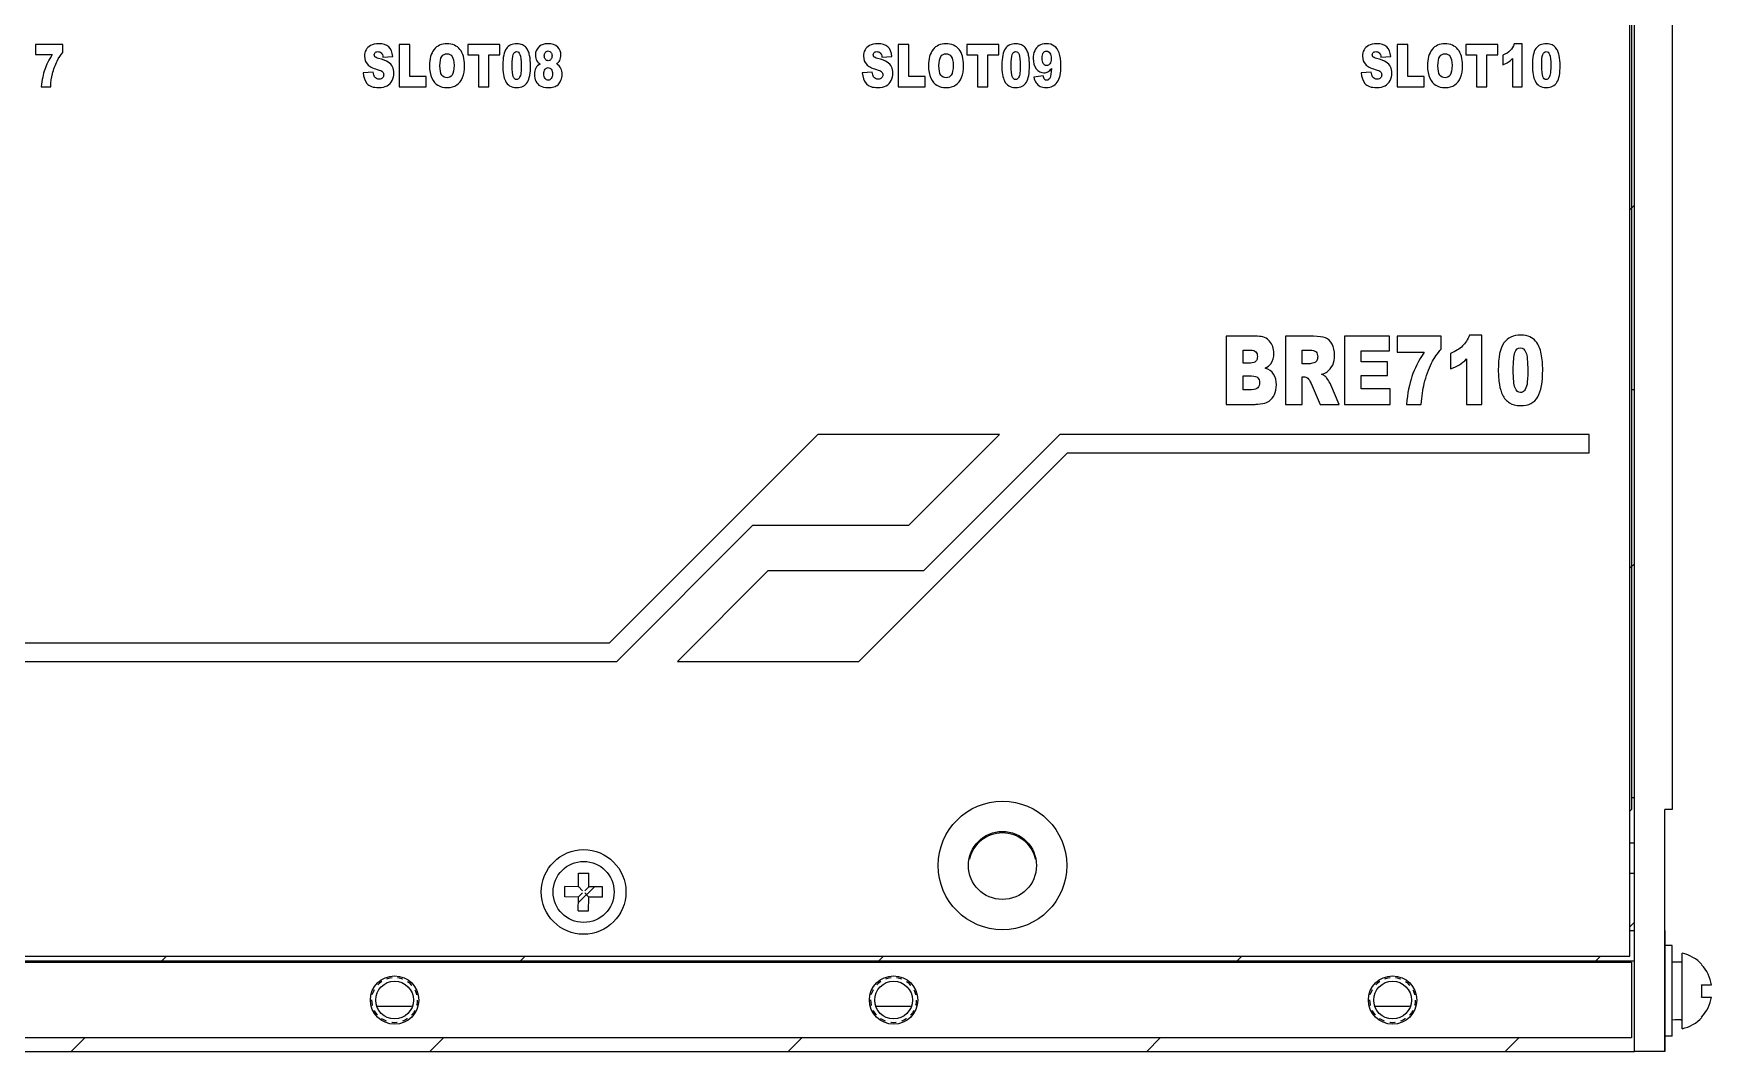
# Model space of a CAD drawing. Header units: inches. Extents: x 0 to 337, y 0 to 130.
# Drawn here: x 225.6 to 336.6, y 0 to 67.3 of the extents above; entities that cross this region are included whole.
import ezdxf

# ---------------------------------------------------------------- set-up
doc = ezdxf.new("R2010")
doc.units = ezdxf.units.IN
doc.header["$LTSCALE"] = 3.63
doc.header["$MEASUREMENT"] = 0
doc.linetypes.add('HIDDEN', pattern=[0.2, 0.1, -0.1])
for name, color, linetype in [('BRE716_PCB_ADXF_CONTINUOUS_LINE', 7, 'CONTINUOUS'), ('BREJ710_4_001_DXF_HIDDEN_LINE', 7, 'CONTINUOUS'), ('BREJ710_4_00DXF_CONTINUOUS_LINE', 7, 'CONTINUOUS'), ('BREJ710_4_01DXF_CONTINUOUS_LINE', 7, 'CONTINUOUS'), ('BSMJ712_4_00DXF_CONTINUOUS_LINE', 7, 'CONTINUOUS'), ('GB9074_8-M2_DXF_CONTINUOUS_LINE', 7, 'CONTINUOUS'), ('GBT819_2-M2_DXF_CONTINUOUS_LINE', 7, 'CONTINUOUS')]:
    doc.layers.add(name, color=color, linetype=linetype)

msp = doc.modelspace()

# ---------------------------------------------------------------- linework, layer by layer
at = {"layer": 'BRE716_PCB_ADXF_CONTINUOUS_LINE', "color": 7, "linetype": 'Continuous'}
for p, q in [((331.3, 114), (331.3, 16)), ((331.3, 16), (331.2, 15.9))]:
    msp.add_line(p, q, dxfattribs=at)
at = {"layer": 'BREJ710_4_001_DXF_HIDDEN_LINE', "color": 8, "linetype": 'HIDDEN'}
for centre in [(249.5, 3.4), (282.5, 3.4), (315.5, 3.4)]:
    msp.add_circle(centre, 1.5, dxfattribs=at)
at = {"layer": 'BREJ710_4_00DXF_CONTINUOUS_LINE', "color": 7, "linetype": 'Continuous'}
for p, q in [((331.2, 6.3), (331.2, 123.8)), ((331.5, 43.75), (331.3, 43.75)), ((331.3, 16.8), (331.5, 16.8)), ((288.03, 13.8), (288.12, 13.8)), ((291.28, 13.8), (291.37, 13.8)), ((331.2, 13.8), (331.5, 13.8)), ((331.2, 11.8), (331.5, 11.8)), ((331.2, 8), (331.5, 8)), ((2.5, 6), (331.5, 6)), ((2.8, 6.3), (331.2, 6.3)), ((248.49, 3), (250.51, 3)), ((281.49, 3), (283.51, 3)), ((314.49, 3), (316.51, 3)), ((2.5, 0), (331.5, 0))]:
    msp.add_line(p, q, dxfattribs=at)
at = {"layer": 'BREJ710_4_00DXF_CONTINUOUS_LINE', "color": 4, "linetype": 'Continuous'}
for p, q in [((227.57, 66.6), (225.76, 66.6)), ((225.76, 66.6), (225.76, 65.94)), ((227.57, 66.07), (227.57, 66.6)), ((250.5, 66.6), (249.8, 66.6)), ((249.8, 66.6), (249.8, 63.8)), ((250.5, 64.49), (250.5, 66.6)), ((256.45, 66.6), (254.34, 66.6)), ((254.34, 66.6), (254.34, 65.91)), ((256.45, 65.91), (256.45, 66.6)), ((283.5, 66.6), (282.81, 66.6)), ((282.81, 66.6), (282.81, 63.8)), ((283.5, 64.49), (283.5, 66.6)), ((289.45, 66.6), (287.34, 66.6)), ((287.34, 66.6), (287.34, 65.91)), ((289.45, 65.91), (289.45, 66.6)), ((316.5, 66.6), (315.8, 66.6)), ((315.8, 66.6), (315.8, 63.8)), ((316.5, 64.49), (316.5, 66.6)), ((322.45, 66.6), (320.34, 66.6)), ((320.34, 66.6), (320.34, 65.91)), ((322.45, 65.91), (322.45, 66.6)), ((324.07, 66.65), (323.55, 66.65)), ((324.07, 63.8), (324.07, 66.65)), ((225.76, 65.94), (226.86, 65.94)), ((248.73, 65.77), (249.38, 65.81)), ((254.34, 65.91), (255.05, 65.91)), ((255.05, 65.91), (255.05, 63.8)), ((255.74, 65.91), (256.45, 65.91)), ((255.74, 63.8), (255.74, 65.91)), ((281.73, 65.77), (282.39, 65.81)), ((287.34, 65.91), (288.05, 65.91)), ((288.05, 65.91), (288.05, 63.8)), ((288.74, 65.91), (289.45, 65.91)), ((288.74, 63.8), (288.74, 65.91)), ((314.73, 65.77), (315.38, 65.81)), ((320.34, 65.91), (321.05, 65.91)), ((321.05, 65.91), (321.05, 63.8)), ((321.74, 65.91), (322.45, 65.91)), ((321.74, 63.8), (321.74, 65.91)), ((322.78, 65.9), (322.78, 65.26)), ((323.44, 65.67), (323.44, 63.8)), ((248.08, 64.78), (247.42, 64.73)), ((251.58, 64.49), (250.5, 64.49)), ((251.58, 63.8), (251.58, 64.49)), ((281.09, 64.78), (280.43, 64.73)), ((284.58, 64.49), (283.5, 64.49)), ((284.58, 63.8), (284.58, 64.49)), ((292.39, 64.53), (291.77, 64.43)), ((314.08, 64.78), (313.42, 64.73)), ((317.58, 64.49), (316.5, 64.49)), ((317.58, 63.8), (317.58, 64.49)), ((226.13, 63.8), (226.76, 63.8)), ((249.8, 63.8), (251.58, 63.8)), ((255.05, 63.8), (255.74, 63.8)), ((282.81, 63.8), (284.58, 63.8)), ((288.05, 63.8), (288.74, 63.8)), ((315.8, 63.8), (317.58, 63.8)), ((321.05, 63.8), (321.74, 63.8)), ((323.44, 63.8), (324.07, 63.8)), ((306.57, 47.3), (304.49, 47.3)), ((304.49, 47.3), (304.49, 42.8)), ((310.27, 47.3), (308.42, 47.3)), ((308.42, 47.3), (308.42, 42.8)), ((315.29, 47.3), (312.31, 47.3)), ((312.31, 47.3), (312.31, 42.8)), ((315.29, 46.34), (315.29, 47.3)), ((318.72, 47.3), (315.8, 47.3)), ((315.8, 47.3), (315.8, 46.24)), ((318.72, 46.46), (318.72, 47.3)), ((321.4, 47.38), (320.58, 47.38)), ((321.4, 42.8), (321.4, 47.38)), ((305.61, 46.39), (306.1, 46.39)), ((305.61, 45.53), (305.61, 46.39)), ((306.1, 45.53), (305.61, 45.53)), ((309.53, 46.39), (310.02, 46.39)), ((309.53, 45.48), (309.53, 46.39)), ((313.43, 46.34), (315.29, 46.34)), ((313.43, 45.62), (313.43, 46.34)), ((315.16, 45.62), (313.43, 45.62)), ((315.16, 44.71), (315.16, 45.62)), ((315.8, 46.24), (317.58, 46.24)), ((319.34, 46.17), (319.34, 45.15)), ((320.39, 45.8), (320.39, 42.8)), ((305.61, 44.68), (306.18, 44.68)), ((305.61, 43.77), (305.61, 44.68)), ((310, 45.48), (309.53, 45.48)), ((309.53, 44.63), (309.63, 44.63)), ((309.53, 42.8), (309.53, 44.63)), ((313.43, 44.71), (315.16, 44.71)), ((313.43, 43.82), (313.43, 44.71)), ((306.18, 43.77), (305.61, 43.77)), ((310.11, 44.18), (310.7, 42.8)), ((311.96, 42.8), (311.42, 44.1)), ((315.35, 43.82), (313.43, 43.82)), ((315.35, 42.8), (315.35, 43.82)), ((304.49, 42.8), (306.41, 42.8)), ((308.42, 42.8), (309.53, 42.8)), ((310.7, 42.8), (311.96, 42.8)), ((312.31, 42.8), (315.35, 42.8)), ((316.41, 42.8), (317.4, 42.8)), ((320.39, 42.8), (321.4, 42.8)), ((277.5, 40.8), (263.7, 27)), ((289.5, 40.8), (277.5, 40.8)), ((283.5, 34.8), (289.5, 40.8)), ((284.5, 31.8), (293.5, 40.8)), ((328.5, 40.8), (293.5, 40.8)), ((328.5, 39.6), (328.5, 40.8)), ((280.2, 25.8), (294, 39.6)), ((294, 39.6), (328.5, 39.6)), ((264.2, 25.8), (273.2, 34.8)), ((273.2, 34.8), (283.5, 34.8)), ((268.2, 25.8), (274.2, 31.8)), ((274.2, 31.8), (284.5, 31.8)), ((263.7, 27), (122, 27)), ((122, 25.8), (264.2, 25.8)), ((268.2, 25.8), (280.2, 25.8))]:
    msp.add_line(p, q, dxfattribs=at)
at = {"layer": 'BREJ710_4_00DXF_CONTINUOUS_LINE', "color": 2, "linetype": 'Continuous'}
for p, q in [((331.2, 55.67), (331.5, 55.97)), ((331.2, 31.96), (331.5, 32.26)), ((261.65, 9.83), (262.71, 10.88)), ((331.2, 8.25), (331.5, 8.55)), ((234.02, 5.9), (234.42, 6.3)), ((257.73, 5.9), (258.13, 6.3)), ((281.43, 5.9), (281.83, 6.3)), ((305.14, 5.9), (305.54, 6.3)), ((328.85, 5.9), (329.25, 6.3)), ((228.12, 0), (229.02, 0.9)), ((251.83, 0), (252.73, 0.9)), ((275.53, 0), (276.43, 0.9)), ((299.24, 0), (300.14, 0.9)), ((322.95, 0), (323.85, 0.9))]:
    msp.add_line(p, q, dxfattribs=at)
at = {"layer": 'BREJ710_4_00DXF_CONTINUOUS_LINE', "color": 7, "linetype": 'Continuous'}
for centre, radius in [((289.7, 12.3), 4.25), ((289.7, 12.3), 2.25), ((262, 10.55), 2.8), ((249.5, 3.4), 1.25), ((282.5, 3.4), 1.25), ((315.5, 3.4), 1.25)]:
    msp.add_circle(centre, radius, dxfattribs=at)
at = {"layer": 'BREJ710_4_00DXF_CONTINUOUS_LINE', "color": 4, "linetype": 'Continuous'}
msp.add_arc((259.67, 65.14), 1.39, 270.0428, 284.9395, dxfattribs=at)
at = {"layer": 'BREJ710_4_00DXF_CONTINUOUS_LINE', "color": 7, "linetype": 'Continuous'}
for centre, radius, start, end in [((289.7, 12.2), 2.25, 13.2458, 166.7542), ((248.49, 4.62), 1.62, 263.6022, 269.9946), ((250.51, 4.62), 1.62, 270.0058, 276.3974), ((281.49, 4.62), 1.62, 263.6022, 269.9946), ((283.51, 4.62), 1.62, 270.0058, 276.3974), ((314.49, 4.62), 1.62, 263.6022, 269.9946), ((316.51, 4.62), 1.62, 270.0058, 276.3974)]:
    msp.add_arc(centre, radius, start, end, dxfattribs=at)
at = {"layer": 'BREJ710_4_00DXF_CONTINUOUS_LINE', "color": 4, "linetype": 'Continuous'}
for points in [[(248.46, 66.65), (248.23, 66.65), (248.04, 66.61), (247.91, 66.54)], [(249.11, 66.45), (248.96, 66.58), (248.75, 66.65), (248.46, 66.65)], [(252.96, 66.65), (252.6, 66.65), (252.31, 66.52), (252.11, 66.27)], [(253.82, 66.27), (253.62, 66.52), (253.33, 66.65), (252.96, 66.65)], [(257.59, 66.65), (257.27, 66.65), (257.04, 66.54), (256.89, 66.33)], [(257.96, 66.58), (257.86, 66.62), (257.74, 66.65), (257.59, 66.65)], [(259.62, 66.65), (259.4, 66.65), (259.22, 66.59), (259.08, 66.48)], [(260.29, 66.43), (260.14, 66.58), (259.92, 66.65), (259.62, 66.65)], [(281.46, 66.65), (281.23, 66.65), (281.05, 66.61), (280.91, 66.54)], [(282.12, 66.45), (281.97, 66.58), (281.75, 66.65), (281.46, 66.65)], [(285.96, 66.65), (285.6, 66.65), (285.32, 66.52), (285.11, 66.27)], [(286.83, 66.27), (286.62, 66.52), (286.34, 66.65), (285.96, 66.65)], [(290.59, 66.65), (290.28, 66.65), (290.04, 66.54), (289.89, 66.33)], [(290.96, 66.58), (290.86, 66.62), (290.74, 66.65), (290.59, 66.65)], [(292.59, 66.65), (292.4, 66.65), (292.25, 66.61), (292.12, 66.53)], [(293.13, 66.5), (292.99, 66.6), (292.81, 66.65), (292.59, 66.65)], [(314.46, 66.65), (314.23, 66.65), (314.04, 66.61), (313.91, 66.54)], [(315.11, 66.45), (314.96, 66.58), (314.75, 66.65), (314.46, 66.65)], [(318.96, 66.65), (318.6, 66.65), (318.31, 66.52), (318.11, 66.27)], [(319.82, 66.27), (319.62, 66.52), (319.33, 66.65), (318.96, 66.65)], [(323.55, 66.65), (323.49, 66.47), (323.39, 66.32), (323.28, 66.2)], [(325.68, 66.65), (325.36, 66.65), (325.13, 66.54), (324.97, 66.33)], [(326.05, 66.58), (325.95, 66.62), (325.83, 66.65), (325.68, 66.65)], [(226.86, 65.94), (226.64, 65.59), (226.47, 65.26), (226.36, 64.95)], [(226.87, 64.65), (226.95, 64.96), (227.05, 65.24), (227.18, 65.5)], [(227.18, 65.5), (227.28, 65.7), (227.42, 65.9), (227.57, 66.07)], [(247.61, 66.24), (247.54, 66.11), (247.51, 65.97), (247.51, 65.83)], [(247.51, 65.83), (247.51, 65.61), (247.57, 65.43), (247.7, 65.29)], [(247.91, 66.54), (247.77, 66.46), (247.67, 66.36), (247.61, 66.24)], [(248.15, 65.91), (248.15, 65.97), (248.17, 66.02), (248.21, 66.06)], [(248.2, 65.78), (248.17, 65.82), (248.15, 65.86), (248.15, 65.91)], [(248.43, 65.68), (248.31, 65.71), (248.23, 65.75), (248.2, 65.78)], [(248.21, 66.06), (248.25, 66.1), (248.31, 66.13), (248.39, 66.13)], [(248.39, 66.13), (248.49, 66.13), (248.57, 66.1), (248.62, 66.04)], [(249.08, 65.43), (248.95, 65.52), (248.73, 65.6), (248.43, 65.68)], [(248.62, 66.04), (248.68, 65.98), (248.71, 65.89), (248.73, 65.77)], [(249.38, 65.81), (249.35, 66.1), (249.26, 66.31), (249.11, 66.45)], [(252.11, 66.27), (251.91, 66.01), (251.81, 65.65), (251.81, 65.2)], [(252.5, 65.19), (252.5, 65.48), (252.54, 65.68), (252.62, 65.81)], [(252.62, 65.81), (252.71, 65.93), (252.82, 65.99), (252.96, 65.99)], [(252.96, 65.99), (253.11, 65.99), (253.22, 65.93), (253.31, 65.81)], [(253.31, 65.81), (253.39, 65.69), (253.43, 65.5), (253.43, 65.23)], [(254.13, 65.22), (254.13, 65.67), (254.03, 66.02), (253.82, 66.27)], [(256.89, 66.33), (256.73, 66.11), (256.66, 65.74), (256.66, 65.21)], [(257.28, 65.21), (257.28, 65.56), (257.3, 65.8), (257.34, 65.93)], [(257.34, 65.93), (257.39, 66.06), (257.46, 66.13), (257.57, 66.13)], [(257.57, 66.13), (257.67, 66.13), (257.74, 66.07), (257.79, 65.94)], [(257.79, 65.94), (257.84, 65.81), (257.87, 65.56), (257.87, 65.19)], [(258.2, 66.4), (258.14, 66.47), (258.06, 66.53), (257.96, 66.58)], [(258.34, 66.16), (258.31, 66.24), (258.26, 66.32), (258.2, 66.4)], [(258.43, 65.87), (258.4, 65.98), (258.38, 66.08), (258.34, 66.16)], [(258.49, 65.22), (258.49, 65.45), (258.47, 65.66), (258.43, 65.87)], [(259.08, 66.48), (258.9, 66.33), (258.81, 66.13), (258.81, 65.9)], [(258.81, 65.9), (258.81, 65.76), (258.84, 65.63), (258.91, 65.52)], [(258.91, 65.52), (258.95, 65.44), (259.02, 65.37), (259.12, 65.31)], [(259.4, 65.86), (259.4, 65.95), (259.42, 66.03), (259.47, 66.08)], [(259.47, 65.62), (259.42, 65.68), (259.4, 65.76), (259.4, 65.86)], [(259.47, 66.08), (259.52, 66.14), (259.58, 66.17), (259.65, 66.17)], [(259.66, 65.53), (259.58, 65.53), (259.52, 65.56), (259.47, 65.62)], [(259.65, 66.17), (259.73, 66.17), (259.79, 66.14), (259.84, 66.08)], [(259.84, 65.62), (259.79, 65.56), (259.74, 65.53), (259.66, 65.53)], [(259.84, 66.08), (259.88, 66.02), (259.91, 65.94), (259.91, 65.85)], [(259.91, 65.85), (259.91, 65.75), (259.89, 65.68), (259.84, 65.62)], [(260.22, 65.31), (260.31, 65.38), (260.37, 65.46), (260.42, 65.54)], [(260.5, 65.9), (260.5, 66.11), (260.43, 66.29), (260.29, 66.43)], [(260.42, 65.54), (260.47, 65.65), (260.5, 65.77), (260.5, 65.9)], [(280.61, 66.24), (280.54, 66.11), (280.51, 65.97), (280.51, 65.83)], [(280.51, 65.83), (280.51, 65.61), (280.57, 65.43), (280.71, 65.29)], [(280.91, 66.54), (280.78, 66.46), (280.68, 66.36), (280.61, 66.24)], [(281.15, 65.91), (281.15, 65.97), (281.17, 66.02), (281.21, 66.06)], [(281.2, 65.78), (281.17, 65.82), (281.15, 65.86), (281.15, 65.91)], [(281.43, 65.68), (281.31, 65.71), (281.23, 65.75), (281.2, 65.78)], [(281.21, 66.06), (281.25, 66.1), (281.31, 66.13), (281.39, 66.13)], [(281.39, 66.13), (281.49, 66.13), (281.57, 66.1), (281.62, 66.04)], [(282.08, 65.43), (281.95, 65.52), (281.74, 65.6), (281.43, 65.68)], [(281.62, 66.04), (281.68, 65.98), (281.71, 65.89), (281.73, 65.77)], [(282.39, 65.81), (282.36, 66.1), (282.27, 66.31), (282.12, 66.45)], [(285.11, 66.27), (284.91, 66.01), (284.81, 65.65), (284.81, 65.2)], [(285.5, 65.19), (285.5, 65.48), (285.54, 65.68), (285.63, 65.81)], [(285.63, 65.81), (285.71, 65.93), (285.82, 65.99), (285.96, 65.99)], [(285.96, 65.99), (286.11, 65.99), (286.22, 65.93), (286.31, 65.81)], [(286.31, 65.81), (286.39, 65.69), (286.44, 65.5), (286.44, 65.23)], [(287.13, 65.22), (287.13, 65.67), (287.03, 66.02), (286.83, 66.27)], [(289.89, 66.33), (289.74, 66.11), (289.66, 65.74), (289.66, 65.21)], [(290.28, 65.21), (290.28, 65.56), (290.3, 65.8), (290.35, 65.93)], [(290.35, 65.93), (290.39, 66.06), (290.47, 66.13), (290.57, 66.13)], [(290.57, 66.13), (290.67, 66.13), (290.75, 66.07), (290.8, 65.94)], [(290.8, 65.94), (290.85, 65.81), (290.87, 65.56), (290.87, 65.19)], [(291.2, 66.4), (291.14, 66.47), (291.06, 66.53), (290.96, 66.58)], [(291.34, 66.16), (291.31, 66.24), (291.26, 66.32), (291.2, 66.4)], [(291.43, 65.87), (291.41, 65.98), (291.38, 66.08), (291.34, 66.16)], [(291.49, 65.22), (291.49, 65.45), (291.47, 65.66), (291.43, 65.87)], [(291.83, 66.18), (291.76, 66.03), (291.73, 65.86), (291.73, 65.68)], [(291.73, 65.68), (291.73, 65.4), (291.8, 65.18), (291.93, 65)], [(292.12, 66.53), (292, 66.45), (291.9, 66.34), (291.83, 66.18)], [(292.32, 65.7), (292.32, 65.85), (292.34, 65.97), (292.4, 66.05)], [(292.4, 65.34), (292.35, 65.42), (292.32, 65.54), (292.32, 65.7)], [(292.4, 66.05), (292.45, 66.12), (292.52, 66.16), (292.61, 66.16)], [(292.61, 66.16), (292.69, 66.16), (292.77, 66.12), (292.83, 66.03)], [(292.83, 66.03), (292.89, 65.95), (292.92, 65.83), (292.92, 65.68)], [(292.92, 65.68), (292.92, 65.53), (292.89, 65.41), (292.83, 65.33)], [(293.45, 66.04), (293.37, 66.25), (293.26, 66.41), (293.13, 66.5)], [(293.57, 65.22), (293.57, 65.56), (293.53, 65.83), (293.45, 66.04)], [(313.61, 66.24), (313.54, 66.11), (313.51, 65.97), (313.51, 65.83)], [(313.51, 65.83), (313.51, 65.61), (313.57, 65.43), (313.7, 65.29)], [(313.91, 66.54), (313.77, 66.46), (313.67, 66.36), (313.61, 66.24)], [(314.15, 65.91), (314.15, 65.97), (314.17, 66.02), (314.21, 66.06)], [(314.2, 65.78), (314.17, 65.82), (314.15, 65.86), (314.15, 65.91)], [(314.43, 65.68), (314.31, 65.71), (314.23, 65.75), (314.2, 65.78)], [(314.21, 66.06), (314.25, 66.1), (314.31, 66.13), (314.39, 66.13)], [(314.39, 66.13), (314.49, 66.13), (314.57, 66.1), (314.62, 66.04)], [(315.08, 65.43), (314.95, 65.52), (314.73, 65.6), (314.43, 65.68)], [(314.62, 66.04), (314.68, 65.98), (314.71, 65.89), (314.73, 65.77)], [(315.38, 65.81), (315.35, 66.1), (315.26, 66.31), (315.11, 66.45)], [(318.11, 66.27), (317.91, 66.01), (317.81, 65.65), (317.81, 65.2)], [(318.5, 65.19), (318.5, 65.48), (318.54, 65.68), (318.62, 65.81)], [(318.62, 65.81), (318.71, 65.93), (318.82, 65.99), (318.96, 65.99)], [(318.96, 65.99), (319.11, 65.99), (319.22, 65.93), (319.31, 65.81)], [(319.31, 65.81), (319.39, 65.69), (319.43, 65.5), (319.43, 65.23)], [(320.13, 65.22), (320.13, 65.67), (320.03, 66.02), (319.82, 66.27)], [(323.28, 66.2), (323.16, 66.08), (323, 65.98), (322.78, 65.9)], [(323.14, 65.43), (323.24, 65.49), (323.34, 65.57), (323.44, 65.67)], [(324.97, 66.33), (324.82, 66.11), (324.75, 65.74), (324.75, 65.21)], [(325.36, 65.21), (325.36, 65.56), (325.39, 65.8), (325.43, 65.93)], [(325.43, 65.93), (325.48, 66.06), (325.55, 66.13), (325.65, 66.13)], [(325.65, 66.13), (325.76, 66.13), (325.83, 66.07), (325.88, 65.94)], [(325.88, 65.94), (325.93, 65.81), (325.96, 65.56), (325.96, 65.19)], [(326.28, 66.4), (326.22, 66.47), (326.14, 66.53), (326.05, 66.58)], [(326.43, 66.16), (326.39, 66.24), (326.34, 66.32), (326.28, 66.4)], [(326.51, 65.87), (326.49, 65.98), (326.46, 66.08), (326.43, 66.16)], [(326.58, 65.22), (326.58, 65.45), (326.55, 65.66), (326.51, 65.87)], [(226.36, 64.95), (226.26, 64.64), (226.18, 64.26), (226.13, 63.8)], [(226.76, 63.8), (226.77, 64.13), (226.81, 64.41), (226.87, 64.65)], [(247.42, 64.73), (247.44, 64.44), (247.53, 64.21), (247.67, 64.03)], [(247.7, 65.29), (247.83, 65.15), (248.05, 65.03), (248.35, 64.95)], [(248.17, 64.47), (248.13, 64.54), (248.1, 64.64), (248.08, 64.78)], [(248.48, 64.3), (248.34, 64.3), (248.24, 64.36), (248.17, 64.47)], [(248.35, 64.95), (248.54, 64.9), (248.66, 64.84), (248.71, 64.79)], [(248.7, 64.39), (248.65, 64.33), (248.57, 64.3), (248.48, 64.3)], [(248.78, 64.59), (248.78, 64.51), (248.76, 64.45), (248.7, 64.39)], [(248.71, 64.79), (248.76, 64.73), (248.78, 64.66), (248.78, 64.59)], [(249.37, 65.13), (249.31, 65.25), (249.21, 65.35), (249.08, 65.43)], [(249.34, 64.21), (249.42, 64.37), (249.46, 64.53), (249.46, 64.71)], [(249.46, 64.71), (249.46, 64.86), (249.43, 65), (249.37, 65.13)], [(251.81, 65.2), (251.81, 64.87), (251.86, 64.6), (251.96, 64.38)], [(251.96, 64.38), (252.06, 64.16), (252.2, 64), (252.36, 63.9)], [(252.62, 64.58), (252.54, 64.71), (252.5, 64.91), (252.5, 65.19)], [(252.97, 64.4), (252.82, 64.4), (252.71, 64.46), (252.62, 64.58)], [(253.31, 64.58), (253.23, 64.46), (253.11, 64.4), (252.97, 64.4)], [(253.43, 65.23), (253.43, 64.92), (253.39, 64.7), (253.31, 64.58)], [(253.61, 63.93), (253.78, 64.04), (253.9, 64.2), (253.99, 64.42)], [(253.99, 64.42), (254.08, 64.63), (254.13, 64.89), (254.13, 65.22)], [(256.66, 65.21), (256.66, 64.99), (256.67, 64.8), (256.7, 64.62)], [(256.7, 64.62), (256.73, 64.44), (256.77, 64.3), (256.83, 64.19)], [(257.35, 64.48), (257.3, 64.61), (257.28, 64.85), (257.28, 65.21)], [(257.57, 64.28), (257.47, 64.28), (257.4, 64.35), (257.35, 64.48)], [(257.73, 64.37), (257.69, 64.31), (257.63, 64.28), (257.57, 64.28)], [(257.84, 64.63), (257.81, 64.51), (257.78, 64.42), (257.73, 64.37)], [(257.87, 65.19), (257.87, 64.93), (257.86, 64.75), (257.84, 64.63)], [(258.28, 64.11), (258.42, 64.34), (258.49, 64.71), (258.49, 65.22)], [(258.84, 65.04), (258.78, 64.92), (258.75, 64.79), (258.75, 64.62)], [(258.75, 64.62), (258.75, 64.46), (258.78, 64.3), (258.84, 64.17)], [(259.12, 65.31), (258.99, 65.24), (258.9, 65.15), (258.84, 65.04)], [(259.37, 64.65), (259.37, 64.78), (259.39, 64.88), (259.45, 64.96)], [(259.46, 64.35), (259.39, 64.42), (259.37, 64.53), (259.37, 64.65)], [(259.45, 64.96), (259.51, 65.04), (259.58, 65.07), (259.65, 65.07)], [(259.65, 65.07), (259.73, 65.07), (259.8, 65.03), (259.86, 64.96)], [(259.86, 64.96), (259.92, 64.88), (259.95, 64.77), (259.95, 64.65)], [(259.95, 64.65), (259.95, 64.53), (259.92, 64.43), (259.86, 64.35)], [(260.49, 65.02), (260.43, 65.14), (260.34, 65.23), (260.22, 65.31)], [(260.58, 64.62), (260.58, 64.76), (260.55, 64.9), (260.49, 65.02)], [(260.5, 64.23), (260.55, 64.35), (260.58, 64.48), (260.58, 64.62)], [(280.43, 64.73), (280.45, 64.44), (280.53, 64.21), (280.68, 64.03)], [(280.71, 65.29), (280.83, 65.15), (281.05, 65.03), (281.36, 64.95)], [(281.17, 64.47), (281.13, 64.54), (281.1, 64.64), (281.09, 64.78)], [(281.48, 64.3), (281.34, 64.3), (281.24, 64.36), (281.17, 64.47)], [(281.36, 64.95), (281.54, 64.9), (281.66, 64.84), (281.71, 64.79)], [(281.71, 64.39), (281.65, 64.33), (281.58, 64.3), (281.48, 64.3)], [(281.71, 64.79), (281.76, 64.73), (281.79, 64.66), (281.79, 64.59)], [(281.79, 64.59), (281.79, 64.51), (281.76, 64.45), (281.71, 64.39)], [(282.37, 65.13), (282.31, 65.25), (282.21, 65.35), (282.08, 65.43)], [(282.34, 64.21), (282.42, 64.37), (282.46, 64.53), (282.46, 64.71)], [(282.46, 64.71), (282.46, 64.86), (282.43, 65), (282.37, 65.13)], [(284.81, 65.2), (284.81, 64.87), (284.86, 64.6), (284.96, 64.38)], [(284.96, 64.38), (285.06, 64.16), (285.2, 64), (285.36, 63.9)], [(285.62, 64.58), (285.54, 64.71), (285.5, 64.91), (285.5, 65.19)], [(285.97, 64.4), (285.82, 64.4), (285.71, 64.46), (285.62, 64.58)], [(286.31, 64.58), (286.23, 64.46), (286.12, 64.4), (285.97, 64.4)], [(286.44, 65.23), (286.44, 64.92), (286.39, 64.7), (286.31, 64.58)], [(286.61, 63.93), (286.78, 64.04), (286.91, 64.2), (287, 64.42)], [(287, 64.42), (287.08, 64.63), (287.13, 64.89), (287.13, 65.22)], [(289.66, 65.21), (289.66, 64.99), (289.67, 64.8), (289.7, 64.62)], [(289.7, 64.62), (289.74, 64.44), (289.78, 64.3), (289.83, 64.19)], [(290.35, 64.48), (290.3, 64.61), (290.28, 64.85), (290.28, 65.21)], [(290.57, 64.28), (290.48, 64.28), (290.4, 64.35), (290.35, 64.48)], [(290.74, 64.37), (290.69, 64.31), (290.64, 64.28), (290.57, 64.28)], [(290.84, 64.63), (290.82, 64.51), (290.78, 64.42), (290.74, 64.37)], [(290.87, 65.19), (290.87, 64.93), (290.86, 64.75), (290.84, 64.63)], [(291.28, 64.11), (291.42, 64.34), (291.49, 64.71), (291.49, 65.22)], [(291.77, 64.43), (291.81, 64.28), (291.86, 64.16), (291.93, 64.06)], [(291.93, 65), (292.07, 64.82), (292.24, 64.73), (292.44, 64.73)], [(292.48, 64.3), (292.44, 64.34), (292.41, 64.42), (292.39, 64.53)], [(292.62, 65.21), (292.53, 65.21), (292.46, 65.25), (292.4, 65.34)], [(292.44, 64.73), (292.54, 64.73), (292.64, 64.75), (292.71, 64.8)], [(292.83, 65.33), (292.78, 65.25), (292.7, 65.21), (292.62, 65.21)], [(292.85, 64.42), (292.8, 64.29), (292.72, 64.23), (292.62, 64.23)], [(292.71, 64.8), (292.79, 64.84), (292.87, 64.91), (292.94, 65.01)], [(292.94, 65.01), (292.92, 64.71), (292.89, 64.51), (292.85, 64.42)], [(293.32, 64.1), (293.49, 64.34), (293.57, 64.71), (293.57, 65.22)], [(313.42, 64.73), (313.44, 64.44), (313.53, 64.21), (313.67, 64.03)], [(313.7, 65.29), (313.83, 65.15), (314.05, 65.03), (314.35, 64.95)], [(314.17, 64.47), (314.13, 64.54), (314.1, 64.64), (314.08, 64.78)], [(314.48, 64.3), (314.34, 64.3), (314.24, 64.36), (314.17, 64.47)], [(314.35, 64.95), (314.54, 64.9), (314.66, 64.84), (314.71, 64.79)], [(314.7, 64.39), (314.65, 64.33), (314.57, 64.3), (314.48, 64.3)], [(314.78, 64.59), (314.78, 64.51), (314.76, 64.45), (314.7, 64.39)], [(314.71, 64.79), (314.76, 64.73), (314.78, 64.66), (314.78, 64.59)], [(315.37, 65.13), (315.31, 65.25), (315.21, 65.35), (315.08, 65.43)], [(315.34, 64.21), (315.42, 64.37), (315.46, 64.53), (315.46, 64.71)], [(315.46, 64.71), (315.46, 64.86), (315.43, 65), (315.37, 65.13)], [(317.81, 65.2), (317.81, 64.87), (317.86, 64.6), (317.96, 64.38)], [(317.96, 64.38), (318.06, 64.16), (318.2, 64), (318.36, 63.9)], [(318.62, 64.58), (318.54, 64.71), (318.5, 64.91), (318.5, 65.19)], [(318.97, 64.4), (318.82, 64.4), (318.71, 64.46), (318.62, 64.58)], [(319.31, 64.58), (319.23, 64.46), (319.11, 64.4), (318.97, 64.4)], [(319.43, 65.23), (319.43, 64.92), (319.39, 64.7), (319.31, 64.58)], [(319.61, 63.93), (319.78, 64.04), (319.9, 64.2), (319.99, 64.42)], [(319.99, 64.42), (320.08, 64.63), (320.13, 64.89), (320.13, 65.22)], [(322.78, 65.26), (322.93, 65.31), (323.05, 65.37), (323.14, 65.43)], [(324.75, 65.21), (324.75, 64.99), (324.76, 64.8), (324.79, 64.62)], [(324.79, 64.62), (324.82, 64.44), (324.86, 64.3), (324.92, 64.19)], [(325.44, 64.48), (325.39, 64.61), (325.36, 64.85), (325.36, 65.21)], [(325.66, 64.28), (325.56, 64.28), (325.49, 64.35), (325.44, 64.48)], [(325.82, 64.37), (325.77, 64.31), (325.72, 64.28), (325.66, 64.28)], [(325.92, 64.63), (325.9, 64.51), (325.87, 64.42), (325.82, 64.37)], [(325.96, 65.19), (325.96, 64.93), (325.94, 64.75), (325.92, 64.63)], [(326.37, 64.11), (326.51, 64.34), (326.58, 64.71), (326.58, 65.22)], [(247.67, 64.03), (247.82, 63.84), (248.08, 63.75), (248.46, 63.75)], [(248.46, 63.75), (248.68, 63.75), (248.86, 63.79), (249, 63.87)], [(249, 63.87), (249.15, 63.95), (249.26, 64.06), (249.34, 64.21)], [(252.36, 63.9), (252.53, 63.8), (252.74, 63.75), (252.99, 63.75)], [(252.99, 63.75), (253.24, 63.75), (253.44, 63.81), (253.61, 63.93)], [(256.83, 64.19), (256.9, 64.05), (257, 63.94), (257.11, 63.86)], [(257.11, 63.86), (257.23, 63.79), (257.38, 63.75), (257.57, 63.75)], [(257.57, 63.75), (257.91, 63.75), (258.14, 63.87), (258.28, 64.11)], [(258.84, 64.17), (258.91, 64.03), (259, 63.93), (259.13, 63.86)], [(259.13, 63.86), (259.25, 63.79), (259.43, 63.75), (259.67, 63.75)], [(259.66, 64.23), (259.58, 64.23), (259.52, 64.27), (259.46, 64.35)], [(259.86, 64.35), (259.8, 64.27), (259.74, 64.23), (259.66, 64.23)], [(260.03, 63.8), (260.14, 63.83), (260.23, 63.88), (260.31, 63.94)], [(260.31, 63.94), (260.38, 64.01), (260.45, 64.1), (260.5, 64.23)], [(280.68, 64.03), (280.82, 63.84), (281.09, 63.75), (281.47, 63.75)], [(281.47, 63.75), (281.68, 63.75), (281.86, 63.79), (282.01, 63.87)], [(282.01, 63.87), (282.15, 63.95), (282.26, 64.06), (282.34, 64.21)], [(285.36, 63.9), (285.53, 63.8), (285.74, 63.75), (285.99, 63.75)], [(285.99, 63.75), (286.24, 63.75), (286.45, 63.81), (286.61, 63.93)], [(289.83, 64.19), (289.9, 64.05), (290, 63.94), (290.12, 63.86)], [(290.12, 63.86), (290.23, 63.79), (290.38, 63.75), (290.57, 63.75)], [(290.57, 63.75), (290.91, 63.75), (291.15, 63.87), (291.28, 64.11)], [(291.93, 64.06), (292, 63.96), (292.09, 63.88), (292.19, 63.83)], [(292.19, 63.83), (292.29, 63.78), (292.43, 63.75), (292.61, 63.75)], [(292.62, 64.23), (292.56, 64.23), (292.51, 64.25), (292.48, 64.3)], [(292.61, 63.75), (292.91, 63.75), (293.15, 63.87), (293.32, 64.1)], [(313.67, 64.03), (313.82, 63.84), (314.08, 63.75), (314.46, 63.75)], [(314.46, 63.75), (314.68, 63.75), (314.86, 63.79), (315, 63.87)], [(315, 63.87), (315.15, 63.95), (315.26, 64.06), (315.34, 64.21)], [(318.36, 63.9), (318.53, 63.8), (318.74, 63.75), (318.99, 63.75)], [(318.99, 63.75), (319.24, 63.75), (319.44, 63.81), (319.61, 63.93)], [(324.92, 64.19), (324.99, 64.05), (325.09, 63.94), (325.2, 63.86)], [(325.2, 63.86), (325.32, 63.79), (325.47, 63.75), (325.66, 63.75)], [(325.66, 63.75), (325.99, 63.75), (326.23, 63.87), (326.37, 64.11)], [(307.37, 46.98), (307.19, 47.19), (306.92, 47.3), (306.57, 47.3)], [(307.65, 46.18), (307.65, 46.5), (307.56, 46.76), (307.37, 46.98)], [(311.06, 47.19), (310.88, 47.26), (310.61, 47.3), (310.27, 47.3)], [(311.5, 46.78), (311.38, 46.98), (311.24, 47.12), (311.06, 47.19)], [(311.66, 46.05), (311.66, 46.34), (311.61, 46.58), (311.5, 46.78)], [(320.13, 46.66), (319.95, 46.47), (319.68, 46.31), (319.34, 46.17)], [(320.58, 47.38), (320.47, 47.09), (320.32, 46.85), (320.13, 46.66)], [(322.86, 46.86), (322.61, 46.52), (322.49, 45.92), (322.49, 45.07)], [(323.99, 47.38), (323.48, 47.38), (323.11, 47.2), (322.86, 46.86)], [(324.58, 47.26), (324.43, 47.34), (324.23, 47.38), (323.99, 47.38)], [(324.96, 46.97), (324.87, 47.09), (324.74, 47.19), (324.58, 47.26)], [(325.2, 46.59), (325.14, 46.73), (325.06, 46.85), (324.96, 46.97)], [(306.1, 46.39), (306.27, 46.39), (306.39, 46.35), (306.46, 46.28)], [(306.46, 45.65), (306.39, 45.57), (306.27, 45.53), (306.1, 45.53)], [(306.46, 46.28), (306.53, 46.2), (306.56, 46.1), (306.56, 45.97)], [(306.56, 45.97), (306.56, 45.83), (306.53, 45.72), (306.46, 45.65)], [(307.45, 45.49), (307.59, 45.69), (307.65, 45.91), (307.65, 46.18)], [(310.3, 45.54), (310.15, 45.5), (310.05, 45.48), (310, 45.48)], [(310.02, 46.39), (310.22, 46.39), (310.36, 46.35), (310.44, 46.27)], [(310.48, 45.68), (310.43, 45.6), (310.37, 45.56), (310.3, 45.54)], [(310.44, 46.27), (310.51, 46.19), (310.55, 46.08), (310.55, 45.94)], [(310.55, 45.94), (310.55, 45.84), (310.52, 45.75), (310.48, 45.68)], [(311.54, 45.4), (311.62, 45.58), (311.66, 45.8), (311.66, 46.05)], [(317.58, 46.24), (317.21, 45.68), (316.94, 45.15), (316.78, 44.65)], [(317.59, 44.17), (317.71, 44.67), (317.88, 45.12), (318.08, 45.53)], [(318.08, 45.53), (318.25, 45.86), (318.46, 46.17), (318.72, 46.46)], [(319.92, 45.42), (320.07, 45.52), (320.23, 45.64), (320.39, 45.8)], [(323.48, 45.07), (323.48, 45.63), (323.52, 46.02), (323.59, 46.23)], [(323.59, 46.23), (323.67, 46.44), (323.79, 46.54), (323.95, 46.54)], [(323.95, 46.54), (324.11, 46.54), (324.24, 46.44), (324.32, 46.23)], [(324.32, 46.23), (324.4, 46.03), (324.44, 45.63), (324.44, 45.03)], [(325.33, 46.13), (325.3, 46.31), (325.25, 46.46), (325.2, 46.59)], [(325.43, 45.08), (325.43, 45.45), (325.4, 45.8), (325.33, 46.13)], [(306.18, 44.68), (306.37, 44.68), (306.51, 44.64), (306.59, 44.56)], [(306.59, 44.56), (306.66, 44.48), (306.7, 44.37), (306.7, 44.24)], [(307.07, 45.19), (307.23, 45.27), (307.36, 45.37), (307.45, 45.49)], [(307.63, 44.79), (307.51, 44.98), (307.32, 45.11), (307.07, 45.19)], [(307.82, 44.08), (307.82, 44.37), (307.76, 44.6), (307.63, 44.79)], [(309.63, 44.63), (309.73, 44.63), (309.82, 44.59), (309.9, 44.52)], [(309.9, 44.52), (309.96, 44.47), (310.03, 44.35), (310.11, 44.18)], [(310.79, 44.79), (310.96, 44.83), (311.09, 44.89), (311.18, 44.96)], [(311.08, 44.62), (311.02, 44.67), (310.93, 44.73), (310.79, 44.79)], [(311.26, 44.38), (311.18, 44.5), (311.12, 44.58), (311.08, 44.62)], [(311.18, 44.96), (311.33, 45.07), (311.45, 45.22), (311.54, 45.4)], [(316.78, 44.65), (316.61, 44.15), (316.49, 43.53), (316.41, 42.8)], [(319.34, 45.15), (319.57, 45.23), (319.76, 45.32), (319.92, 45.42)], [(322.49, 45.07), (322.49, 44.72), (322.51, 44.4), (322.56, 44.11)], [(323.6, 43.89), (323.52, 44.1), (323.48, 44.49), (323.48, 45.07)], [(324.44, 45.03), (324.44, 44.62), (324.42, 44.32), (324.39, 44.13)], [(325.1, 43.29), (325.32, 43.67), (325.43, 44.27), (325.43, 45.08)], [(306.59, 43.89), (306.51, 43.81), (306.37, 43.77), (306.18, 43.77)], [(306.7, 44.24), (306.7, 44.09), (306.66, 43.98), (306.59, 43.89)], [(307.33, 43.01), (307.48, 43.12), (307.6, 43.26), (307.69, 43.45)], [(307.69, 43.45), (307.77, 43.63), (307.82, 43.85), (307.82, 44.08)], [(311.42, 44.1), (311.39, 44.17), (311.34, 44.26), (311.26, 44.38)], [(317.4, 42.8), (317.44, 43.33), (317.5, 43.79), (317.59, 44.17)], [(322.56, 44.11), (322.61, 43.83), (322.68, 43.6), (322.76, 43.43)], [(322.76, 43.43), (322.88, 43.2), (323.04, 43.02), (323.23, 42.9)], [(323.96, 43.58), (323.8, 43.58), (323.69, 43.68), (323.6, 43.89)], [(324.22, 43.71), (324.15, 43.62), (324.06, 43.58), (323.96, 43.58)], [(323.96, 42.72), (324.5, 42.72), (324.88, 42.91), (325.1, 43.29)], [(324.39, 44.13), (324.35, 43.94), (324.29, 43.8), (324.22, 43.71)], [(306.41, 42.8), (306.49, 42.8), (306.66, 42.82), (306.91, 42.86)], [(306.91, 42.86), (307.1, 42.89), (307.24, 42.94), (307.33, 43.01)], [(323.23, 42.9), (323.41, 42.78), (323.66, 42.72), (323.96, 42.72)]]:
    msp.add_open_spline(points, degree=3, dxfattribs=at)
at = {"layer": 'BREJ710_4_01DXF_CONTINUOUS_LINE', "color": 7, "linetype": 'Continuous'}
for p, q in [((2.7, 5.9), (331.3, 5.9)), ((331.3, 5.9), (331.3, 0.9)), ((331.3, 0.9), (2.7, 0.9))]:
    msp.add_line(p, q, dxfattribs=at)
for centre in [(249.5, 3.4), (282.5, 3.4), (315.5, 3.4)]:
    msp.add_circle(centre, 1.6, dxfattribs=at)
at = {"layer": 'BSMJ712_4_00DXF_CONTINUOUS_LINE', "color": 7, "linetype": 'Continuous'}
for p, q in [((331.5, 0), (331.5, 130)), ((331.5, 0), (331.5, 130)), ((334, 130), (334, 16)), ((334, 16), (333.5, 16)), ((333.5, 0), (333.5, 16)), ((333.5, 8), (333.5, 0)), ((333.5, 0), (331.5, 0))]:
    msp.add_line(p, q, dxfattribs=at)
at = {"layer": 'GB9074_8-M2_DXF_CONTINUOUS_LINE', "color": 7, "linetype": 'Continuous'}
for p, q in [((334, 7), (333.5, 7)), ((334, 1), (334, 7)), ((334.65, 5.9), (334, 5.9)), ((334.65, 1.5), (334.65, 6.5)), ((335.96, 5.75), (335.94, 5.73)), ((335.94, 4.4), (336.59, 4.4)), ((335.94, 3.6), (336.59, 3.6)), ((335.94, 2.27), (335.96, 2.25)), ((334, 1), (333.5, 1))]:
    msp.add_line(p, q, dxfattribs=at)
for radius, start, end in [(2.56, 43.0728, 77.3196), (2.53, 9.0928, 43.0728), (2.53, 316.9272, 350.9072), (2.56, 282.6804, 316.9272)]:
    msp.add_arc((334.09, 4), radius, start, end, dxfattribs=at)
for centre, start_param, end_param in [((334, 4), 4.712389, 4.886958), ((334.65, 4), -1.657749, -1.570796)]:
    msp.add_ellipse(centre, major_axis=(3.74, 0), ratio=0.507692, start_param=start_param, end_param=end_param, dxfattribs=at)
for points, knots in [([(335.96, 4), (335.96, 4.1), (335.95, 4.23), (335.94, 4.37), (335.94, 4.4)], [0, 0, 0, 0, 0.750597, 1, 1, 1, 1]), ([(335.94, 3.6), (335.94, 3.63), (335.95, 3.77), (335.96, 3.9), (335.96, 4)], [0, 0, 0, 0, 0.249403, 1, 1, 1, 1])]:
    msp.add_open_spline(points, degree=3, knots=knots, dxfattribs=at)
at = {"layer": 'GBT819_2-M2_DXF_CONTINUOUS_LINE', "color": 7, "linetype": 'Continuous'}
for p, q in [((261.66, 10.92), (261.67, 11.8)), ((261.67, 11.8), (262.35, 11.8)), ((262.34, 10.91), (262.35, 11.8)), ((261.64, 10.89), (260.75, 10.9)), ((260.75, 10.22), (260.75, 10.9)), ((261.63, 10.21), (260.75, 10.22)), ((261.65, 10.21), (261.93, 10.48)), ((261.65, 9.3), (261.66, 10.19)), ((261.66, 10.9), (261.93, 10.62)), ((262.35, 10.89), (262.07, 10.62)), ((262.34, 10.2), (262.07, 10.48)), ((262.33, 9.3), (262.34, 10.18)), ((263.25, 10.2), (262.36, 10.21)), ((263.25, 10.88), (262.37, 10.89)), ((263.25, 10.2), (263.25, 10.88)), ((261.65, 9.3), (262.33, 9.3))]:
    msp.add_line(p, q, dxfattribs=at)
msp.add_circle((262, 10.55), 2.02, dxfattribs=at)
for centre, start, end in [((261.63, 10.19), 359.4912, 89.4912), ((261.64, 10.92), 269.4912, 359.4912), ((262.37, 10.91), 179.4912, 269.4912), ((262.36, 10.18), 89.4912, 179.4912)]:
    msp.add_arc(centre, 0.025, start, end, dxfattribs=at)

doc.saveas('drawing.dxf')
